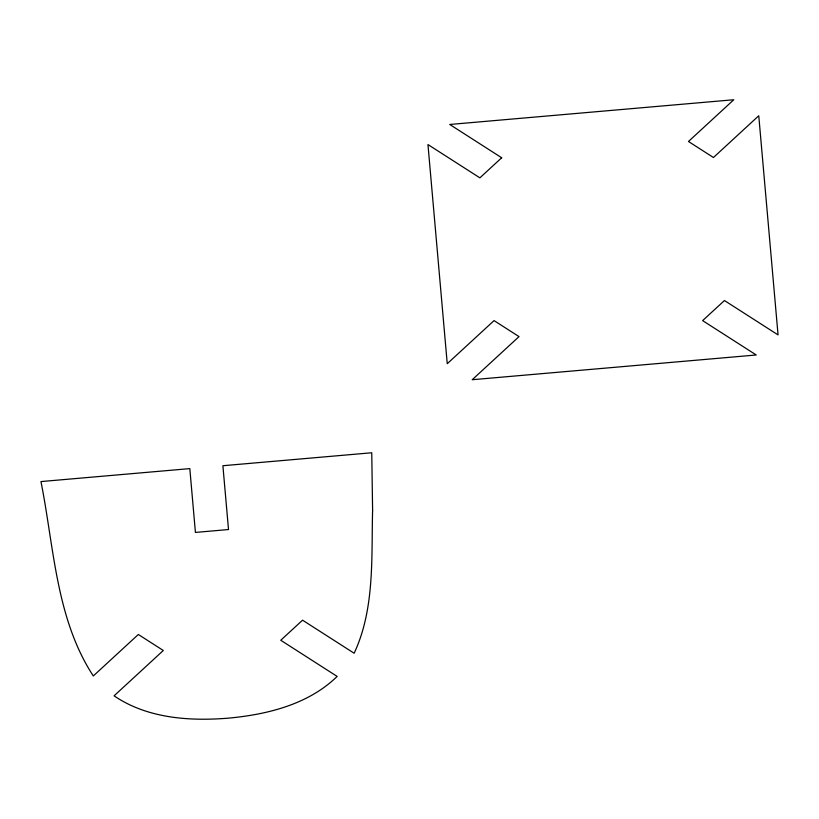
<?xml version="1.0" encoding="UTF-8"?>
<svg xmlns="http://www.w3.org/2000/svg" width="819" height="819" viewBox="0 0 819 819"><rect width="100%" height="100%" fill="white"/><g stroke="black" fill="none" stroke-linecap="round" stroke-linejoin="round"><path stroke-width="1.23" d="M372.604 510.298C371.324 558.046 374.897 608.834 354.146 653.245L302.559 620.178L280.753 640.263L337.152 676.412C308.384 704.463 267.311 714.526 228.44 718.15C189.506 721.304 147.307 718.478 114.087 695.833L163.309 650.491L138.329 634.479L93.305 675.962C55.835 618.714 54.044 546.816 40.95 481.572L189.813 468.611L195.424 532.422L228.511 529.535L222.891 465.724L371.754 452.764L372.604 510.298M501.678 157.76L479.883 177.846L427.958 144.564L447.246 363.708L494.052 320.598L519.031 336.609L472.225 379.719L756.244 354.985L702.63 320.618L724.436 300.532L778.05 334.899L758.763 115.755L713.451 157.504L688.472 141.492L733.783 99.744L449.764 124.478L501.678 157.76"/></g></svg>
